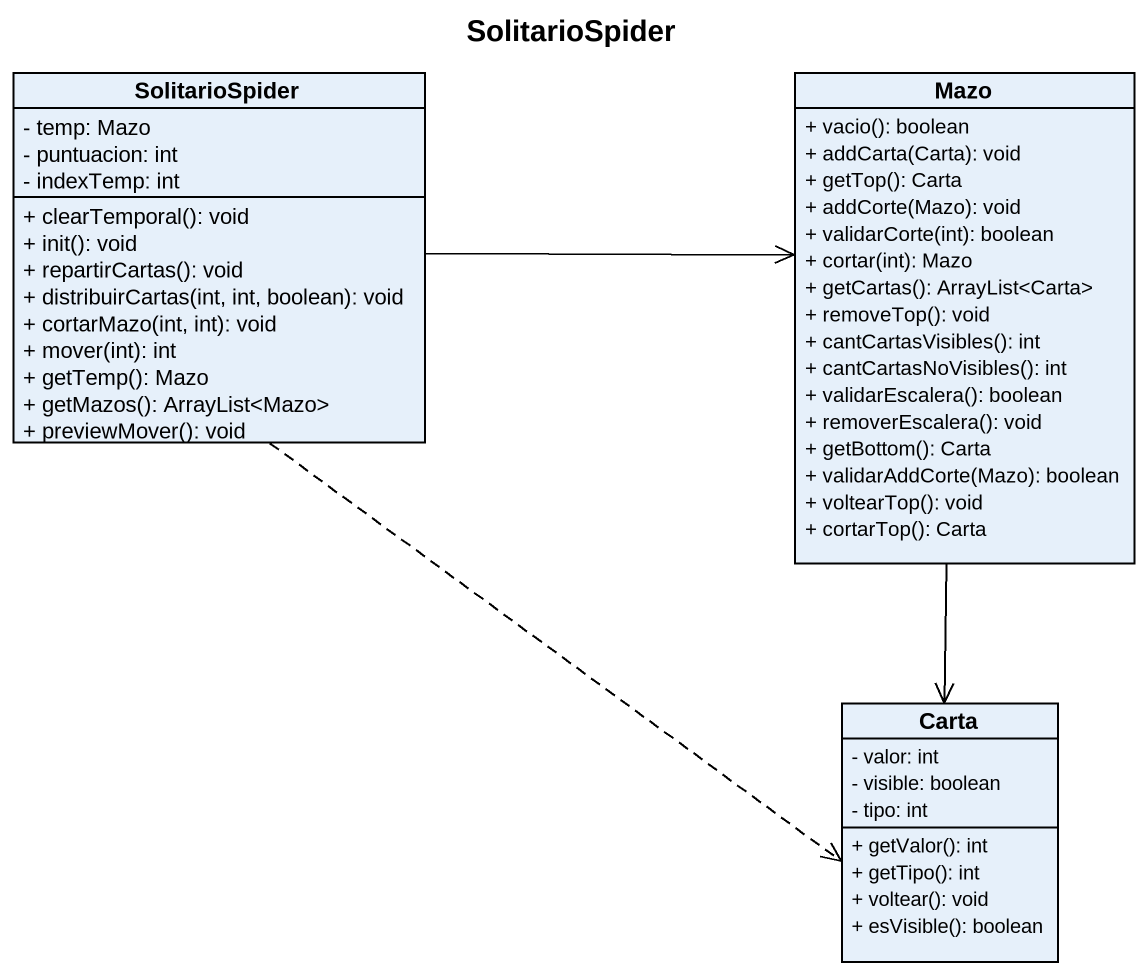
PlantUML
@startuml
title SolitarioSpider
hide circle
hide empty members
skinparam classAttributeIconSize 0
class SolitarioSpider {
  - temp: Mazo
  - puntuacion: int
  - indexTemp: int
  + clearTemporal(): void
  + init(): void
  + repartirCartas(): void
  + distribuirCartas(int, int, boolean): void
  + cortarMazo(int, int): void
  + mover(int): int
  + getTemp(): Mazo
  + getMazos(): ArrayList<Mazo>
  + previewMover(): void
}
class Mazo {
  + vacio(): boolean
  + addCarta(Carta): void
  + getTop(): Carta
  + addCorte(Mazo): void
  + validarCorte(int): boolean
  + cortar(int): Mazo
  + getCartas(): ArrayList<Carta>
  + removeTop(): void
  + cantCartasVisibles(): int
  + cantCartasNoVisibles(): int
  + validarEscalera(): boolean
  + removerEscalera(): void
  + getBottom(): Carta
  + validarAddCorte(Mazo): boolean
  + voltearTop(): void
  + cortarTop(): Carta
}
class Carta {
  - valor: int
  - visible: boolean
  - tipo: int
  + getValor(): int
  + getTipo(): int
  + voltear(): void
  + esVisible(): boolean
}
SolitarioSpider -right-> Mazo
SolitarioSpider ..> Carta
Mazo --> Carta
@enduml
